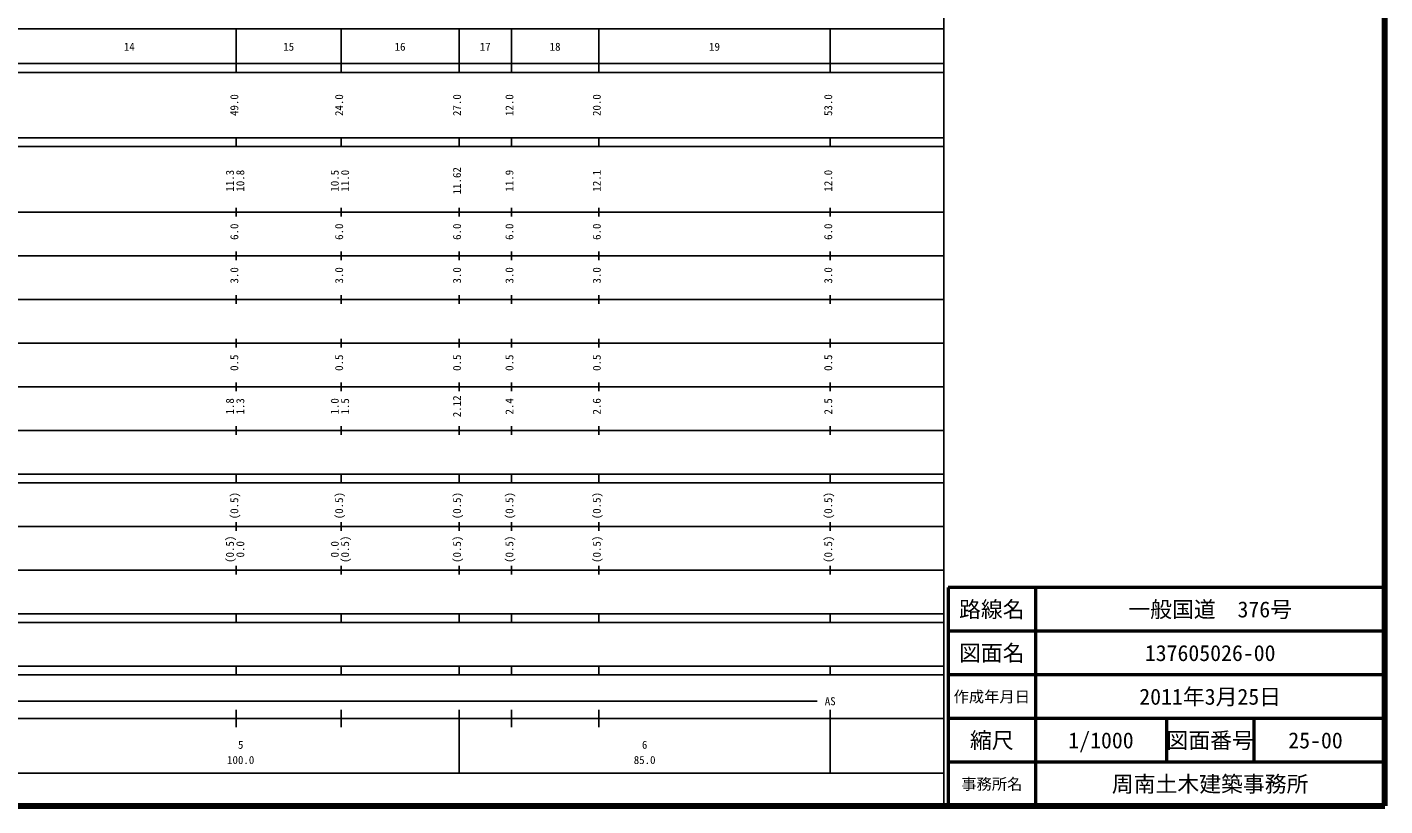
# Model space of a CAD drawing. Units: millimetres on the paper, enlarged 1000 times. Extents: x 40000 to 680000, y 20000 to 380000.
# Drawn here: x 369107 to 680000, y 20000 to 198357 of the extents above; entities that cross this region are included whole.
import ezdxf
from ezdxf.enums import TextEntityAlignment as Align

# ---------------------------------------------------------------- set-up
doc = ezdxf.new("R2010")
doc.units = ezdxf.units.MM
doc.header["$LTSCALE"] = 1000
for name, color, linetype, lineweight in [('M-TTL', 2, 'Continuous', 140), ('M-TTL-BAND', 7, 'Continuous', 25), ('M-TTL-FRAM', 2, 'Continuous', 50), ('M-TTL-LINE', 7, 'Continuous', 50)]:
    doc.layers.add(name, color=color, linetype=linetype, lineweight=lineweight)
doc.layers.add('M-TTL-TXT', color=7, linetype='Continuous')
doc.styles.add('ＭＳ ゴシック', font='')
doc.styles.get('ＭＳ ゴシック').set_extended_font_data('MS Gothic')

msp = doc.modelspace()

# ---------------------------------------------------------------- linework, layer by layer
at = {"layer": 'M-TTL'}
for p, q in [((680000, 20000), (680000, 380000)), ((40000, 20000), (680000, 20000))]:
    msp.add_line(p, q, dxfattribs=at)
at = {"layer": 'M-TTL-BAND'}
for p, q in [((579000, 20000), (579000, 370000)), ((68000, 198000), (579000, 198000)), ((417000, 188000), (417000, 198000)), ((441000, 188000), (441000, 198000)), ((468000, 188000), (468000, 198000)), ((480000, 188000), (480000, 198000)), ((500000, 188000), (500000, 198000)), ((553000, 188000), (553000, 198000)), ((40000, 190000), (579000, 190000)), ((40000, 188000), (579000, 188000)), ((40000, 173000), (579000, 173000)), ((40000, 171000), (579000, 171000)), ((417000, 171000), (417000, 173000)), ((441000, 171000), (441000, 173000)), ((468000, 171000), (468000, 173000)), ((480000, 171000), (480000, 173000)), ((500000, 171000), (500000, 173000)), ((553000, 171000), (553000, 173000)), ((40000, 156000), (579000, 156000)), ((417000, 155000), (417000, 157000)), ((441000, 155000), (441000, 157000)), ((468000, 155000), (468000, 157000)), ((480000, 155000), (480000, 157000)), ((500000, 155000), (500000, 157000)), ((553000, 155000), (553000, 157000)), ((417000, 145000), (417000, 147000)), ((441000, 145000), (441000, 147000)), ((468000, 145000), (468000, 147000)), ((480000, 145000), (480000, 147000)), ((500000, 145000), (500000, 147000)), ((553000, 145000), (553000, 147000)), ((46000, 146000), (579000, 146000)), ((417000, 135000), (417000, 137000)), ((441000, 135000), (441000, 137000)), ((468000, 135000), (468000, 137000)), ((480000, 135000), (480000, 137000)), ((500000, 135000), (500000, 137000)), ((553000, 135000), (553000, 137000)), ((52000, 136000), (579000, 136000)), ((46000, 126000), (579000, 126000)), ((417000, 125000), (417000, 127000)), ((441000, 125000), (441000, 127000)), ((468000, 125000), (468000, 127000)), ((480000, 125000), (480000, 127000)), ((500000, 125000), (500000, 127000)), ((553000, 125000), (553000, 127000)), ((52000, 116000), (579000, 116000)), ((417000, 115000), (417000, 117000)), ((441000, 115000), (441000, 117000)), ((468000, 115000), (468000, 117000)), ((480000, 115000), (480000, 117000)), ((500000, 115000), (500000, 117000)), ((553000, 115000), (553000, 117000)), ((46000, 106000), (579000, 106000)), ((417000, 105000), (417000, 107000)), ((441000, 105000), (441000, 107000)), ((468000, 105000), (468000, 107000)), ((480000, 105000), (480000, 107000)), ((500000, 105000), (500000, 107000)), ((553000, 105000), (553000, 107000)), ((40000, 96000), (579000, 96000)), ((40000, 94000), (579000, 94000)), ((417000, 94000), (417000, 96000)), ((441000, 94000), (441000, 96000)), ((468000, 94000), (468000, 96000)), ((480000, 94000), (480000, 96000)), ((500000, 94000), (500000, 96000)), ((553000, 94000), (553000, 96000)), ((49000, 84000), (579000, 84000)), ((417000, 83000), (417000, 85000)), ((441000, 83000), (441000, 85000)), ((468000, 83000), (468000, 85000)), ((480000, 83000), (480000, 85000)), ((500000, 83000), (500000, 85000)), ((553000, 83000), (553000, 85000)), ((417000, 73000), (417000, 75000)), ((441000, 73000), (441000, 75000)), ((468000, 73000), (468000, 75000)), ((480000, 73000), (480000, 75000)), ((500000, 73000), (500000, 75000)), ((553000, 73000), (553000, 75000)), ((40000, 74000), (579000, 74000)), ((40000, 64000), (579000, 64000)), ((417000, 62000), (417000, 64000)), ((441000, 62000), (441000, 64000)), ((468000, 62000), (468000, 64000)), ((480000, 62000), (480000, 64000)), ((500000, 62000), (500000, 64000)), ((553000, 62000), (553000, 64000)), ((40000, 62000), (579000, 62000)), ((40000, 52000), (579000, 52000)), ((40000, 50000), (579000, 50000)), ((417000, 50000), (417000, 52000)), ((441000, 50000), (441000, 52000)), ((468000, 50000), (468000, 52000)), ((480000, 50000), (480000, 52000)), ((500000, 50000), (500000, 52000)), ((553000, 50000), (553000, 52000)), ((71000, 44000), (550000, 44000)), ((417000, 38000), (417000, 42000)), ((441000, 38000), (441000, 42000)), ((468000, 27500), (468000, 42000)), ((480000, 38000), (480000, 42000)), ((500000, 38000), (500000, 42000)), ((553000, 27500), (553000, 42000)), ((40000, 40000), (579000, 40000)), ((68000, 27500), (579000, 27500))]:
    msp.add_line(p, q, dxfattribs=at)
at = {"layer": 'M-TTL-FRAM'}
for p, q in [((680000, 70000), (580000, 70000)), ((580000, 70000), (580000, 20000))]:
    msp.add_line(p, q, dxfattribs=at)
at = {"layer": 'M-TTL-LINE'}
for p, q in [((600000, 70000), (600000, 20000)), ((680000, 60000), (580000, 60000)), ((680000, 50000), (580000, 50000)), ((680000, 40000), (580000, 40000)), ((630000, 40000), (630000, 30000)), ((650000, 40000), (650000, 30000)), ((680000, 30000), (580000, 30000))]:
    msp.add_line(p, q, dxfattribs=at)

# ---------------------------------------------------------------- texts
at = {"layer": 'M-TTL-BAND', "style": 'ＭＳ ゴシック'}
for s, p in [('14', (392500, 192405)), ('15', (429000, 192405)), ('16', (454500, 192405)), ('17', (474000, 192405)), ('18', (490000, 192405)), ('19', (526500, 192405)), ('AS', (553000, 42500)), ('5', (418000, 32523)), ('6', (510500, 32523)), ('100.0', (418000, 29033)), ('85.0', (510500, 29033))]:
    msp.add_text(s, height=1833, dxfattribs=at).set_placement(p, align=Align.BOTTOM_CENTER)
for s, p in [('49.0', (418000, 180500)), ('24.0', (442000, 180500)), ('27.0', (469000, 180500)), ('12.0', (481000, 180500)), ('20.0', (501000, 180500)), ('53.0', (554000, 180500)), ('11.3', (417000, 163174)), ('10.8', (419370, 163174)), ('10.5', (441000, 163174)), ('11.0', (443370, 163174)), ('11.62', (469000, 163174)), ('11.9', (481000, 163174)), ('12.1', (501000, 163174)), ('12.0', (554000, 163174)), ('6.0', (418000, 151500)), ('6.0', (442000, 151500)), ('6.0', (469000, 151500)), ('6.0', (481000, 151500)), ('6.0', (501000, 151500)), ('6.0', (554000, 151500)), ('3.0', (418000, 141500)), ('3.0', (442000, 141500)), ('3.0', (469000, 141500)), ('3.0', (481000, 141500)), ('3.0', (501000, 141500)), ('3.0', (554000, 141500)), ('0.5', (418000, 121500)), ('0.5', (442000, 121500)), ('0.5', (469000, 121500)), ('0.5', (481000, 121500)), ('0.5', (501000, 121500)), ('0.5', (554000, 121500)), ('1.8', (417000, 111500)), ('1.3', (419370, 111500)), ('1.0', (441000, 111500)), ('1.5', (443370, 111500)), ('2.12', (469000, 111500)), ('2.4', (481000, 111500)), ('2.6', (501000, 111500)), ('2.5', (554000, 111500)), ('(0.5)', (418000, 88764)), ('(0.5)', (442000, 88764)), ('(0.5)', (469000, 88764)), ('(0.5)', (481000, 88764)), ('(0.5)', (501000, 88764)), ('(0.5)', (554000, 88764)), ('(0.5)', (417000, 78764)), ('(0.5)', (443370, 78764)), ('(0.5)', (469000, 78764)), ('(0.5)', (481000, 78764)), ('(0.5)', (501000, 78764)), ('(0.5)', (554000, 78764)), ('0.0', (419370, 78764)), ('0.0', (441000, 78764))]:
    msp.add_text(s, height=1833, rotation=90, dxfattribs=at).set_placement(p, align=Align.BOTTOM_CENTER)
at = {"layer": 'M-TTL-TXT', "style": 'ＭＳ ゴシック'}
for s, height, p in [('路線名', 3666, (590000, 65000)), ('路線名', 3666, (590000, 65000)), ('一般国道\u3000376号', 3666, (640000, 65000)), ('図面名', 3666, (590000, 55000)), ('図面名', 3666, (590000, 55000)), ('137605026-00', 3666, (640000, 55000)), ('作成年月日', 2566, (590000, 45000)), ('作成年月日', 2566, (590000, 45000)), ('2011年3月25日', 3666, (640000, 45000)), ('縮尺', 3666, (590000, 35000)), ('縮尺', 3666, (590000, 35000)), ('図面番号', 3666, (640000, 35000)), ('図面番号', 3666, (640000, 35000)), ('1/1000', 3666, (615000, 35000)), ('25-00', 3666, (664125, 35000)), ('事務所名', 2566, (590000, 25000)), ('事務所名', 2566, (590000, 25000)), ('周南土木建築事務所', 3666, (640000, 25000))]:
    msp.add_text(s, height=height, dxfattribs=at).set_placement(p, align=Align.MIDDLE_CENTER)

doc.saveas('drawing.dxf')
